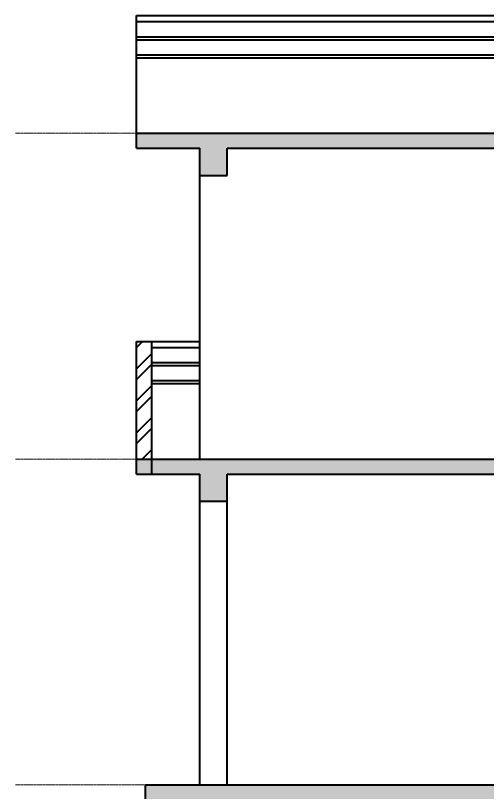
# Model space of a CAD drawing. Header units: inches. Extents: x 85856 to 287200, y -126184 to 75211.
# Drawn here: x 166396.4 to 166552.9, y -24876.1 to -24618.6 of the extents above; entities that cross this region are included whole.
import ezdxf

# ---------------------------------------------------------------- set-up
doc = ezdxf.new("R2010")
doc.units = ezdxf.units.IN
doc.header["$LTSCALE"] = 0.5
doc.header["$MEASUREMENT"] = 0
doc.linetypes.add('CENTER', pattern=[2, 1.25, -0.25, 0.25, -0.25])
for name, color, linetype, lineweight in [('Annotate-Bold.w', 187, 'Continuous', 18), ('Annotations-Bold.w', 177, 'Continuous', 13), ('wall', 1, 'Continuous', 40)]:
    doc.layers.add(name, color=color, linetype=linetype, lineweight=lineweight)
pattern_1 = [(50, (10923.528, -2646.63), (7.17260183, -0.62752135), [0.75, -8.25]), (355, (10923.528, -2646.63), (-1.38751334, 7.52192134), [0.6, -6.6]), (100.4514, (10924.1256, -2646.6824), (5.78509382, 6.89439542), [0.6374019, -7.01142112]), (46.1842, (10923.528, -2644.63), (10.6724105, -1.65519014), [1.125, -12.375]), (96.6356, (10924.417, -2644.768), (9.34662706, 9.7411787), [0.9561029, -10.51713]), (351.1842, (10923.528, -2644.63), (9.34661945, 9.741186), [0.9, -9.9]), (21, (10924.528, -2645.13), (5.96907052, -4.0261889), [0.75, -8.25]), (326, (10924.528, -2645.13), (2.43315332, 7.25150045), [0.6, -6.6]), (71.4514, (10925.025, -2645.4656), (8.4022263, 3.22530497), [0.6374019, -7.01142112]), (37.5, (10923.5279, -2646.63), (0.121598553, 3.32893854), [0, -6.52, 0, -6.7, 0, -6.625]), (7.5, (10923.528, -2646.63), (2.630695374, 3.94411712), [0, -3.82, 0, -6.37, 0, -2.525]), (327.5, (10921.2979, -2646.63), (5.33822436, -0.225548717), [0, -2.5, 0, -7.8, 0, -10.35]), (317.5, (10920.298, -2646.63), (5.8318617, 1.00104982), [0, -3.25, 0, -5.18, 0, -7.35])]

msp = doc.modelspace()

# ---------------------------------------------------------------- hatches: boundary and pattern name
at = {"layer": 'Annotations-Bold.w', "linetype": 'CENTER', "ltscale": 0.3}
h = msp.add_hatch(dxfattribs=at)
h.set_pattern_fill('AR-CONC', color=0, style=0)
h.set_pattern_definition(pattern_1)
h.paths.add_polyline_path([(166588.57, -24662.65), (166588.57, -24671.65), (166597.57, -24671.65), (166597.57, -24662.65), (166716.57, -24662.65), (166716.57, -24671.65), (166725.57, -24671.65), (166725.57, -24662.65), (166758.57, -24662.65), (166758.57, -24657.65), (166436.57, -24657.65), (166436.57, -24662.65), (166457.57, -24662.65), (166457.57, -24671.65), (166466.57, -24671.65), (166466.57, -24662.65)])
h = msp.add_hatch(dxfattribs=at)
h.set_pattern_fill('AR-CONC', color=0, style=0)
h.set_pattern_definition(pattern_1)
h.paths.add_polyline_path([(166436.57, -24765.65), (166436.57, -24770.65), (166457.57, -24770.65), (166457.57, -24779.65), (166466.57, -24779.65), (166466.57, -24770.65), (166588.57, -24770.65), (166588.57, -24779.65), (166597.57, -24779.65), (166597.57, -24770.65), (166620.71, -24770.65), (166675, -24808.65), (166725.57, -24808.65), (166725.57, -24803.65), (166676.57, -24803.65), (166676.57, -24796.65), (166666.57, -24796.65), (166666.57, -24789.65), (166656.57, -24789.65), (166656.57, -24782.65), (166646.57, -24782.65), (166646.57, -24775.65), (166636.57, -24775.65), (166636.57, -24765.65)])
h = msp.add_hatch(dxfattribs=at)
h.set_pattern_fill('AR-CONC', color=0, style=0)
h.set_pattern_definition(pattern_1)
h.paths.add_polyline_path([(166439.57, -24873.65), (166439.57, -24878.65), (166457.57, -24878.65), (166457.57, -24887.65), (166466.57, -24887.65), (166466.57, -24878.65), (166588.57, -24878.65), (166588.57, -24887.65), (166597.57, -24887.65), (166597.57, -24878.65), (166620.71, -24878.65), (166675, -24916.65), (166725.57, -24916.65), (166725.57, -24911.65), (166676.57, -24911.65), (166676.57, -24904.65), (166666.57, -24904.65), (166666.57, -24897.65), (166656.57, -24897.65), (166656.57, -24890.65), (166646.57, -24890.65), (166646.57, -24883.65), (166636.57, -24883.65), (166636.57, -24873.65)])
at = {"layer": 'wall'}
h = msp.add_hatch(dxfattribs=at)
h.set_pattern_fill('ANSI32', color=256, scale=20, style=0)
h.set_pattern_definition([(45, (-939.4465, -2465.68), (-5.30330086, 5.30330086), []), (45, (-935.911, -2465.68), (-5.30330086, 5.30330086), [])])
h.paths.add_polyline_path([(166441.57, -24726.65), (166436.57, -24726.65), (166436.57, -24765.65), (166441.57, -24765.65)])

# ---------------------------------------------------------------- linework, layer by layer
at = {"layer": 'Annotate-Bold.w', "linetype": 'CENTER', "ltscale": 0.01}
for p, q in [((166396.43, -24657.65), (166785.2, -24657.65)), ((166396.43, -24765.65), (166785.2, -24765.65)), ((166396.43, -24873.65), (166785.2, -24873.65))]:
    msp.add_line(p, q, dxfattribs=at)
at = {"layer": 'wall'}
for p, q in [((166436.57, -24662.65), (166436.57, -24618.65)), ((166436.57, -24618.65), (166758.57, -24618.65)), ((166436.57, -24620.65), (166561.57, -24620.65)), ((166436.57, -24625.65), (166561.57, -24625.65)), ((166436.57, -24626.65), (166561.57, -24626.65)), ((166436.57, -24631.65), (166561.57, -24631.65)), ((166436.57, -24632.65), (166561.57, -24632.65)), ((166436.57, -24657.65), (166758.57, -24657.65)), ((166436.57, -24662.65), (166457.57, -24662.65)), ((166457.57, -24765.65), (166457.57, -24662.65)), ((166466.57, -24662.65), (166588.57, -24662.65)), ((166466.57, -24671.65), (166466.57, -24662.65)), ((166457.57, -24671.65), (166466.57, -24671.65)), ((166436.57, -24770.65), (166436.57, -24726.65)), ((166436.57, -24726.65), (166457.57, -24726.65)), ((166441.57, -24770.65), (166441.57, -24726.65)), ((166441.57, -24728.65), (166457.57, -24728.65)), ((166441.57, -24733.65), (166457.57, -24733.65)), ((166441.57, -24734.65), (166457.57, -24734.65)), ((166441.57, -24739.65), (166457.57, -24739.65)), ((166441.57, -24740.65), (166457.57, -24740.65)), ((166436.57, -24765.65), (166636.57, -24765.65)), ((166436.57, -24770.65), (166457.57, -24770.65)), ((166457.57, -24873.65), (166457.57, -24770.65)), ((166457.57, -24873.65), (166457.57, -24770.65)), ((166466.57, -24873.65), (166466.57, -24770.65)), ((166466.57, -24770.65), (166588.57, -24770.65)), ((166466.57, -24873.65), (166466.57, -24770.65)), ((166457.57, -24779.65), (166466.57, -24779.65)), ((166457.57, -24779.65), (166466.57, -24779.65)), ((166439.57, -24873.65), (166636.57, -24873.65)), ((166439.57, -24878.65), (166439.57, -24873.65))]:
    msp.add_line(p, q, dxfattribs=at)

doc.saveas('drawing.dxf')
